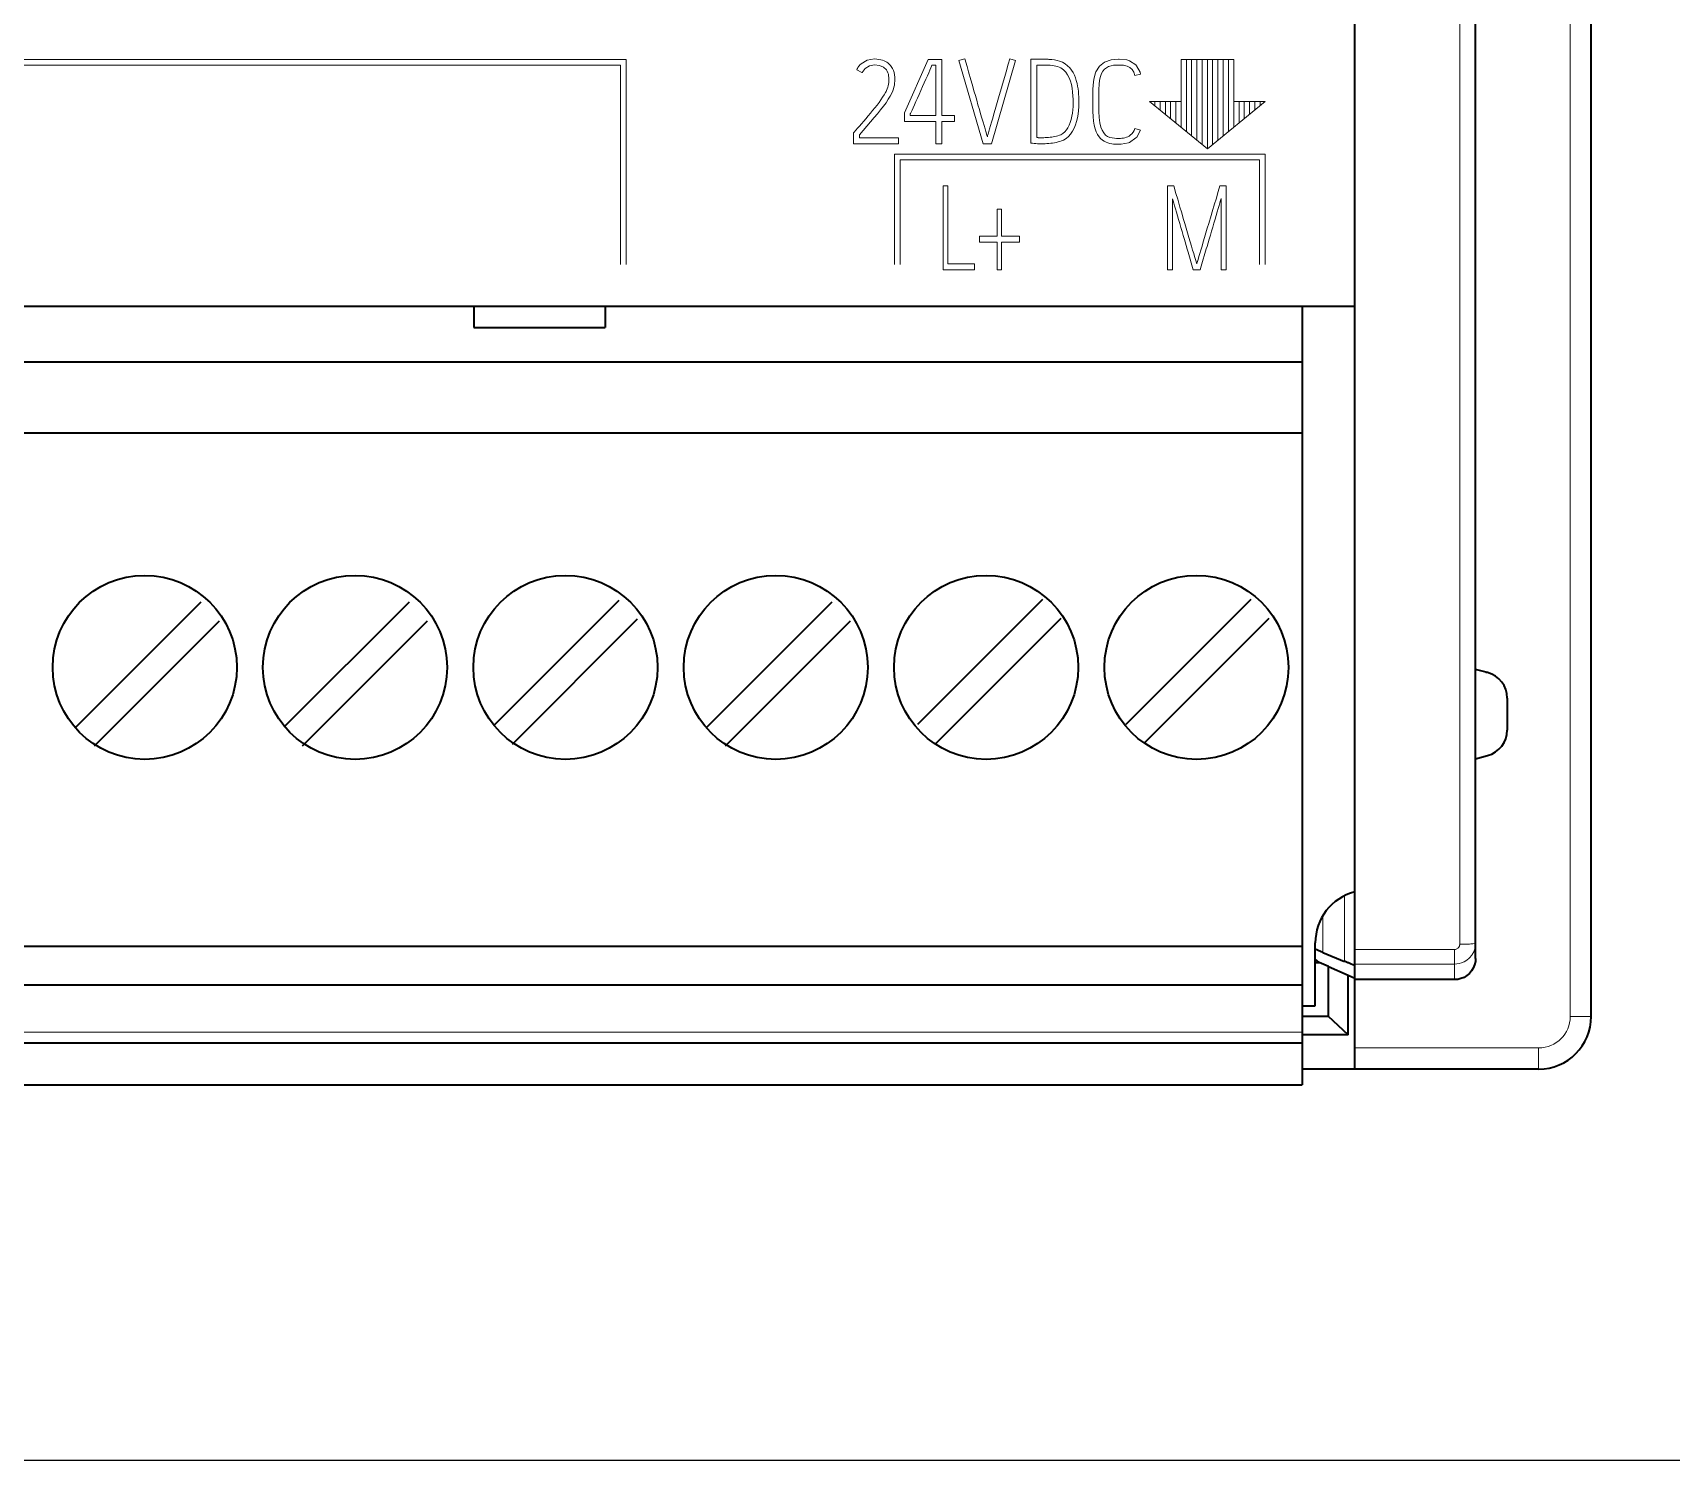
# Model space of a CAD drawing. Header units: millimetres. Extents: x -159 to 71007, y -220 to 29306.
# Drawn here: x 69094.6 to 69218.6, y 27834.6 to 27942.6 of the extents above; entities that cross this region are included whole.
import ezdxf

# ---------------------------------------------------------------- set-up
doc = ezdxf.new("R2010")
doc.units = ezdxf.units.MM
doc.layers.add('Layer 1', color=7, linetype='Continuous')

msp = doc.modelspace()

# ---------------------------------------------------------------- linework, layer by layer
msp.add_line((69055.33, 27834.58), (70616.06, 27834.58))
at = {"layer": 'Layer 1', "color": 7, "lineweight": 18}
for points in [[(69210.94, 27868.16), (69210.94, 28258.09)], [(69202.59, 27873.63), (69202.59, 28003.44)], [(69157.16, 27934.87), (69157.44, 27935.2), (69157.72, 27935.54), (69158, 27935.86), (69158.27, 27936.18), (69158.52, 27936.48), (69158.75, 27936.77), (69158.97, 27937.05), (69159.17, 27937.31), (69159.34, 27937.57), (69159.49, 27937.8), (69159.61, 27938.02), (69159.69, 27938.22), (69159.74, 27938.35), (69159.77, 27938.49), (69159.8, 27938.63), (69159.82, 27938.78), (69159.84, 27938.93), (69159.84, 27939.08), (69159.84, 27939.25), (69159.81, 27939.42), (69159.78, 27939.59), (69159.73, 27939.75), (69159.66, 27939.91), (69159.57, 27940.05), (69159.52, 27940.12), (69159.46, 27940.18), (69159.39, 27940.25), (69159.31, 27940.32), (69159.23, 27940.37), (69159.13, 27940.43), (69159.02, 27940.48), (69158.9, 27940.52), (69158.77, 27940.56), (69158.63, 27940.59), (69158.47, 27940.61), (69158.3, 27940.62), (69157.74, 27940.52), (69157.29, 27940.25), (69157.17, 27940.14)], [(69160.57, 27936.55), (69162.35, 27940.58)], [(69162.35, 27940.58), (69163.4, 27940.58)], [(69163.4, 27940.58), (69163.4, 27936.34)], [(69164.69, 27940.5), (69165.12, 27940.62)], [(69166.53, 27934.21), (69164.69, 27940.5)], [(69166.84, 27934.74), (69166.81, 27934.82), (69166.77, 27934.95), (69166.72, 27935.12), (69166.66, 27935.34), (69166.59, 27935.58), (69166.51, 27935.85), (69166.42, 27936.15), (69166.33, 27936.47), (69166.24, 27936.8), (69166.13, 27937.15), (69166.03, 27937.5), (69165.93, 27937.85), (69165.85, 27938.13), (69165.68, 27938.71), (69165.58, 27939.05), (69165.41, 27939.64), (69165.3, 27940.04), (69165.13, 27940.62)], [(69168.54, 27940.62), (69168.42, 27940.22), (69168.25, 27939.64), (69168.15, 27939.3), (69167.98, 27938.71), (69167.9, 27938.44), (69167.73, 27937.85), (69167.63, 27937.5), (69167.53, 27937.15), (69167.43, 27936.8), (69167.34, 27936.46), (69167.24, 27936.15), (69167.16, 27935.85), (69167.08, 27935.58), (69167.01, 27935.33), (69166.94, 27935.12), (69166.9, 27934.94), (69166.86, 27934.82), (69166.84, 27934.74)], [(69168.97, 27940.5), (69167.14, 27934.21)], [(69168.54, 27940.62), (69168.97, 27940.5)], [(69170.13, 27940.6), (69171.1, 27940.61)], [(69170.13, 27934.26), (69170.13, 27940.6)], [(69170.13, 27934.26), (69170.25, 27934.25), (69170.37, 27934.23), (69170.5, 27934.22), (69170.64, 27934.21), (69170.8, 27934.21), (69170.97, 27934.2), (69171.09, 27934.21), (69171.22, 27934.21), (69171.35, 27934.22), (69171.49, 27934.23), (69171.63, 27934.24), (69171.77, 27934.26), (69171.91, 27934.28), (69172.05, 27934.31), (69172.19, 27934.34), (69172.33, 27934.38), (69172.46, 27934.43), (69172.59, 27934.48), (69172.8, 27934.6), (69172.98, 27934.75), (69173.14, 27934.94), (69173.28, 27935.15), (69173.4, 27935.38), (69173.5, 27935.63), (69173.58, 27935.9), (69173.65, 27936.17), (69173.7, 27936.45), (69173.73, 27936.73), (69173.75, 27937.01), (69173.76, 27937.28), (69173.76, 27937.43), (69173.76, 27937.59), (69173.75, 27937.76), (69173.74, 27937.95), (69173.73, 27938.15), (69173.7, 27938.35), (69173.67, 27938.56), (69173.63, 27938.77), (69173.57, 27938.98), (69173.51, 27939.19), (69173.42, 27939.4), (69173.32, 27939.59), (69173.2, 27939.78), (69173.07, 27939.95), (69172.91, 27940.11), (69172.73, 27940.25), (69172.52, 27940.37), (69172.29, 27940.46), (69172.11, 27940.51), (69171.92, 27940.55), (69171.72, 27940.58)], [(69171.72, 27940.58), (69171.7, 27940.58), (69171.64, 27940.58), (69171.58, 27940.59), (69171.51, 27940.59), (69171.49, 27940.59), (69171.43, 27940.6), (69171.37, 27940.6), (69171.31, 27940.6), (69171.29, 27940.6), (69171.22, 27940.61), (69171.16, 27940.61), (69171.1, 27940.61)], [(69178.43, 27939.48), (69178.4, 27939.61), (69178.13, 27940.11), (69178.07, 27940.18), (69177.6, 27940.49), (69177.38, 27940.56), (69176.82, 27940.61), (69176.76, 27940.61), (69176.2, 27940.55), (69175.7, 27940.37), (69175.32, 27940.08), (69175.05, 27939.64), (69175.03, 27939.6), (69174.89, 27939.06), (69174.86, 27938.89), (69174.83, 27938.33)], [(69157.17, 27940.13), (69157.15, 27940.1), (69157.12, 27940.07), (69157.1, 27940.04), (69157.07, 27940.01), (69157.05, 27939.97), (69157.03, 27939.94), (69157.01, 27939.9), (69156.99, 27939.87), (69156.97, 27939.83), (69156.95, 27939.79)], [(69157.35, 27939.59), (69156.95, 27939.79)], [(69157.35, 27939.59), (69157.36, 27939.6), (69157.59, 27939.91), (69157.91, 27940.11), (69157.92, 27940.11), (69158.31, 27940.17), (69158.68, 27940.13), (69158.98, 27940), (69159.2, 27939.79), (69159.26, 27939.69), (69159.31, 27939.58), (69159.35, 27939.46), (69159.37, 27939.34), (69159.39, 27939.22), (69159.39, 27939.09), (69159.39, 27938.96), (69159.38, 27938.83), (69159.36, 27938.71), (69159.33, 27938.59), (69159.3, 27938.48), (69159.27, 27938.37), (69159.21, 27938.23), (69159.17, 27938.15)], [(69161.01, 27936.46), (69161.02, 27936.49), (69161.07, 27936.59), (69161.14, 27936.74), (69161.22, 27936.93), (69161.32, 27937.15), (69161.43, 27937.39), (69161.55, 27937.66), (69161.67, 27937.94), (69161.8, 27938.24), (69161.94, 27938.53), (69162.06, 27938.82), (69162.18, 27939.09), (69162.3, 27939.35), (69162.4, 27939.58), (69162.49, 27939.78), (69162.56, 27939.95), (69162.62, 27940.07), (69162.64, 27940.14)], [(69162.95, 27940.14), (69162.64, 27940.14)], [(69162.95, 27936.34), (69162.95, 27940.14)], [(69171.28, 27940.15), (69170.58, 27940.15)], [(69170.58, 27940.15), (69170.58, 27934.67)], [(69171.28, 27940.15), (69171.43, 27940.14), (69171.59, 27940.14), (69171.74, 27940.13), (69171.89, 27940.11), (69172.02, 27940.08), (69172.15, 27940.04), (69172.39, 27939.94), (69172.6, 27939.79), (69172.77, 27939.62), (69172.91, 27939.41), (69173.03, 27939.19), (69173.13, 27938.94), (69173.2, 27938.68), (69173.25, 27938.41), (69173.29, 27938.12), (69173.3, 27937.83), (69173.32, 27937.55), (69173.32, 27937.27), (69173.32, 27937.02), (69173.3, 27936.77), (69173.27, 27936.52), (69173.23, 27936.28), (69173.17, 27936.04), (69173.1, 27935.82), (69173.02, 27935.61), (69172.93, 27935.42), (69172.82, 27935.25), (69172.69, 27935.1), (69172.56, 27934.98), (69172.4, 27934.89), (69172.3, 27934.85), (69172.18, 27934.81), (69172.07, 27934.78), (69171.95, 27934.75), (69171.83, 27934.73), (69171.71, 27934.71), (69171.58, 27934.69), (69171.46, 27934.68), (69171.34, 27934.67), (69171.22, 27934.67), (69171.11, 27934.66), (69171, 27934.66), (69170.92, 27934.66), (69170.84, 27934.66), (69170.77, 27934.66)], [(69175.28, 27938.33), (69175.3, 27938.7), (69175.33, 27939.02), (69175.4, 27939.29), (69175.48, 27939.51), (69175.58, 27939.7), (69175.71, 27939.85), (69175.85, 27939.96), (69176.01, 27940.05), (69176.2, 27940.1), (69176.39, 27940.14), (69176.6, 27940.16), (69176.82, 27940.16), (69177.14, 27940.14), (69177.41, 27940.08), (69177.62, 27939.97), (69177.79, 27939.82), (69177.91, 27939.62), (69177.99, 27939.37)], [(69178.43, 27939.48), (69177.99, 27939.37)], [(69159.17, 27938.15), (69159.13, 27938.07), (69159.03, 27937.9), (69158.91, 27937.72), (69158.78, 27937.52), (69158.64, 27937.33), (69158.49, 27937.13), (69158.33, 27936.92), (69158.16, 27936.71), (69157.99, 27936.51), (69157.82, 27936.31), (69157.65, 27936.1), (69157.48, 27935.91), (69157.32, 27935.72), (69157.17, 27935.54), (69157.02, 27935.38), (69156.89, 27935.22), (69156.77, 27935.08)], [(69174.83, 27936.65), (69174.83, 27938.33)], [(69175.28, 27938.33), (69175.28, 27936.65)], [(69174.83, 27936.65), (69174.85, 27936.26), (69174.88, 27935.91), (69174.93, 27935.61), (69175, 27935.34), (69175.08, 27935.11), (69175.18, 27934.91), (69175.29, 27934.74), (69175.41, 27934.6), (69175.54, 27934.48), (69175.68, 27934.39), (69175.82, 27934.32), (69175.96, 27934.27), (69176.11, 27934.23), (69176.25, 27934.2), (69176.39, 27934.18), (69176.54, 27934.17), (69176.67, 27934.17), (69176.8, 27934.17), (69176.97, 27934.17), (69177.53, 27934.28), (69177.6, 27934.31), (69178.08, 27934.64), (69178.15, 27934.71), (69178.42, 27935.22)], [(69178, 27935.37), (69177.94, 27935.21), (69177.86, 27935.08), (69177.78, 27934.96), (69177.68, 27934.87), (69177.58, 27934.79), (69177.47, 27934.73), (69177.36, 27934.69), (69177.25, 27934.65), (69177.13, 27934.63), (69177.01, 27934.62), (69176.9, 27934.61), (69176.79, 27934.61), (69176.62, 27934.61), (69176.45, 27934.62), (69176.27, 27934.64), (69176.1, 27934.68), (69175.93, 27934.75), (69175.78, 27934.86), (69175.64, 27935.02), (69175.52, 27935.22), (69175.42, 27935.47), (69175.34, 27935.79), (69175.3, 27936.18), (69175.3, 27936.2), (69175.28, 27936.65)], [(69160.57, 27935.9), (69160.57, 27936.55)], [(69162.95, 27935.9), (69160.57, 27935.9)], [(69161.01, 27936.46), (69161.01, 27936.34)], [(69161.01, 27936.34), (69162.95, 27936.34)], [(69162.95, 27934.21), (69162.95, 27935.9)], [(69163.4, 27936.34), (69164.34, 27936.34)], [(69164.34, 27935.9), (69163.4, 27935.9)], [(69163.4, 27935.9), (69163.4, 27934.21)], [(69164.34, 27936.34), (69164.34, 27935.9)], [(69156.72, 27935.03), (69156.77, 27935.09)], [(69156.72, 27934.21), (69156.72, 27935.02)], [(69160.11, 27934.21), (69156.72, 27934.21)], [(69157.16, 27934.87), (69157.16, 27934.65)], [(69157.16, 27934.65), (69160.11, 27934.65)], [(69160.11, 27934.65), (69160.11, 27934.21)], [(69163.4, 27934.21), (69162.95, 27934.21)], [(69167.14, 27934.21), (69166.53, 27934.21)], [(69170.77, 27934.66), (69170.75, 27934.66), (69170.74, 27934.66), (69170.72, 27934.66), (69170.7, 27934.66), (69170.69, 27934.66), (69170.67, 27934.67), (69170.66, 27934.67), (69170.64, 27934.67), (69170.62, 27934.67), (69170.6, 27934.67), (69170.58, 27934.68)], [(69178, 27935.37), (69178.42, 27935.22)], [(69163.49, 27931.02), (69163.85, 27931.02)], [(69163.49, 27924.66), (69163.49, 27931.02)], [(69163.85, 27931.02), (69163.85, 27925.11)], [(69180.48, 27931.03), (69180.94, 27931.03)], [(69180.48, 27924.66), (69180.48, 27931.03)], [(69182.69, 27925.11), (69182.67, 27925.17), (69182.63, 27925.29), (69182.58, 27925.45), (69182.52, 27925.66), (69182.45, 27925.89), (69182.37, 27926.16), (69182.28, 27926.45), (69182.19, 27926.77), (69182.09, 27927.11), (69181.98, 27927.46), (69181.88, 27927.82), (69181.78, 27928.18), (69181.69, 27928.46), (69181.52, 27929.06), (69181.41, 27929.41), (69181.24, 27930.01), (69181.11, 27930.44), (69180.94, 27931.03)], [(69184.44, 27931.03), (69184.31, 27930.6), (69184.14, 27930.01), (69184.03, 27929.65), (69183.86, 27929.06), (69183.77, 27928.77), (69183.59, 27928.18), (69183.48, 27927.82), (69183.38, 27927.46), (69183.27, 27927.11), (69183.17, 27926.77), (69183.08, 27926.45), (69182.99, 27926.16), (69182.91, 27925.89), (69182.84, 27925.66), (69182.78, 27925.45), (69182.74, 27925.29), (69182.7, 27925.17), (69182.69, 27925.11)], [(69184.44, 27931.03), (69184.9, 27931.03)], [(69184.9, 27931.03), (69184.9, 27924.66)], [(69167.57, 27929.26), (69167.92, 27929.26)], [(69167.57, 27927.22), (69167.57, 27929.26)], [(69167.92, 27929.26), (69167.92, 27927.22)], [(69180.84, 27930.04), (69180.84, 27924.66)], [(69180.84, 27930.04), (69180.89, 27929.89), (69180.94, 27929.71), (69181, 27929.5), (69181.07, 27929.27), (69181.14, 27929.02), (69181.22, 27928.75), (69181.31, 27928.47), (69181.39, 27928.18), (69181.48, 27927.87), (69181.57, 27927.57), (69181.66, 27927.26), (69181.75, 27926.96), (69181.81, 27926.77), (69181.96, 27926.23), (69182.03, 27926), (69182.19, 27925.47), (69182.26, 27925.2), (69182.42, 27924.67)], [(69182.93, 27924.66), (69183.01, 27924.93), (69183.17, 27925.47), (69183.24, 27925.71), (69183.4, 27926.24), (69183.46, 27926.44), (69183.62, 27926.98), (69183.71, 27927.28), (69183.8, 27927.59), (69183.89, 27927.9), (69183.98, 27928.2), (69184.07, 27928.5), (69184.15, 27928.78), (69184.23, 27929.05), (69184.31, 27929.3), (69184.38, 27929.53), (69184.44, 27929.74), (69184.49, 27929.91), (69184.54, 27930.06)], [(69184.54, 27924.66), (69184.54, 27930.06)], [(69166.24, 27927.22), (69167.57, 27927.22)], [(69166.24, 27926.76), (69166.24, 27927.22)], [(69167.57, 27926.76), (69166.24, 27926.76)], [(69167.57, 27924.66), (69167.57, 27926.76)], [(69167.92, 27927.22), (69169.26, 27927.22)], [(69169.26, 27926.76), (69167.92, 27926.76)], [(69167.92, 27926.76), (69167.92, 27924.66)], [(69169.26, 27927.22), (69169.26, 27926.76)], [(69165.87, 27924.66), (69163.49, 27924.66)], [(69163.85, 27925.11), (69165.87, 27925.11)], [(69165.87, 27925.11), (69165.87, 27924.66)], [(69167.92, 27924.66), (69167.57, 27924.66)], [(69180.84, 27924.66), (69180.48, 27924.66)], [(69182.93, 27924.66), (69182.42, 27924.66)], [(69184.9, 27924.66), (69184.54, 27924.66)], [(69193.86, 27872.33), (69193.86, 27877.3)], [(69192.21, 27875.78), (69192.21, 27873.01)], [(69202.19, 27872.13), (69202.36, 27872.14), (69202.54, 27872.17), (69202.72, 27872.22), (69202.91, 27872.3), (69203.11, 27872.42), (69203.11, 27872.42), (69203.3, 27872.58), (69203.33, 27872.61), (69203.49, 27872.8), (69203.52, 27872.85), (69203.64, 27873.06), (69203.67, 27873.14), (69203.74, 27873.37), (69203.76, 27873.46), (69203.78, 27873.71)], [(69202.19, 27873.22), (69202.23, 27873.22), (69202.27, 27873.23), (69202.32, 27873.25), (69202.37, 27873.27), (69202.42, 27873.3), (69202.42, 27873.3), (69202.47, 27873.34), (69202.47, 27873.35), (69202.51, 27873.4), (69202.52, 27873.41), (69202.55, 27873.47), (69202.56, 27873.48), (69202.57, 27873.55), (69202.58, 27873.57), (69202.58, 27873.63)], [(69202.59, 27873.63), (69202.68, 27873.63), (69202.8, 27873.63), (69202.92, 27873.63), (69203.04, 27873.64), (69203.07, 27873.64), (69203.2, 27873.64), (69203.32, 27873.64), (69203.43, 27873.65), (69203.45, 27873.66), (69203.56, 27873.67), (69203.69, 27873.68), (69203.78, 27873.71)], [(69194.63, 27873.22), (69202.19, 27873.22)], [(69202.19, 27873.22), (69202.19, 27870.95)], [(69194.63, 27872.13), (69202.19, 27872.13)], [(69212.53, 27868.16), (69210.94, 27868.16)], [(69026.4, 27866.97), (69190.65, 27866.97)], [(69208.55, 27865.78), (69194.63, 27865.78)], [(69208.55, 27864.18), (69208.55, 27865.78)]]:
    msp.add_lwpolyline(points, dxfattribs=at)
at = {"layer": 'Layer 1', "color": 7, "lineweight": 35}
for points in [[(69212.53, 27868.16), (69212.53, 28258.09)], [(69203.78, 27872.56), (69203.78, 28003.45)], [(69194.63, 27864.18), (69194.63, 27961.71)], [(69194.63, 27921.88), (68876.32, 27921.88)], [(69127.98, 27921.88), (69127.98, 27920.29)], [(69137.93, 27921.88), (69137.93, 27920.29)], [(69190.65, 27921.88), (69190.65, 27862.99)], [(69127.98, 27920.29), (69137.93, 27920.29)], [(69027.48, 27917.69), (69190.66, 27917.69)], [(69027.48, 27912.33), (69190.66, 27912.33)], [(69107.33, 27899.52), (69097.86, 27890.05)], [(69107.33, 27899.52), (69097.86, 27890.05)], [(69123.08, 27899.52), (69113.61, 27890.05)], [(69123.08, 27899.52), (69113.61, 27890.05)], [(69138.95, 27899.64), (69129.49, 27890.18)], [(69138.95, 27899.64), (69129.49, 27890.18)], [(69155.07, 27899.52), (69145.61, 27890.05)], [(69155.07, 27899.52), (69145.61, 27890.05)], [(69171.02, 27899.71), (69161.56, 27890.25)], [(69171.02, 27899.71), (69161.56, 27890.25)], [(69186.77, 27899.71), (69177.31, 27890.25)], [(69186.77, 27899.71), (69177.31, 27890.25)], [(69130.9, 27888.78), (69140.36, 27898.24)], [(69130.9, 27888.78), (69140.36, 27898.24)], [(69162.96, 27888.84), (69172.42, 27898.3)], [(69162.96, 27888.84), (69172.42, 27898.3)], [(69178.71, 27888.84), (69188.17, 27898.3)], [(69178.71, 27888.84), (69188.17, 27898.3)], [(69099.27, 27888.65), (69108.73, 27898.11)], [(69099.27, 27888.65), (69108.73, 27898.11)], [(69115.02, 27888.65), (69124.48, 27898.11)], [(69115.02, 27888.65), (69124.48, 27898.11)], [(69147.02, 27888.65), (69156.48, 27898.11)], [(69147.02, 27888.65), (69156.48, 27898.11)], [(69204.69, 27894.18), (69203.78, 27894.42)], [(69204.64, 27894.18), (69204.63, 27894.18), (69204.62, 27894.19), (69204.61, 27894.19), (69204.6, 27894.2), (69204.6, 27894.2), (69204.59, 27894.2), (69204.58, 27894.21), (69204.57, 27894.21), (69204.56, 27894.21), (69204.55, 27894.22)], [(69206.17, 27892.26), (69206.17, 27889.83)], [(69203.78, 27887.66), (69204.69, 27887.9)], [(69027.48, 27873.49), (69190.66, 27873.49)], [(69191.65, 27868.96), (69191.65, 27873.73)], [(69192.21, 27873.01), (69192.16, 27873.03), (69192.1, 27873.06), (69192.05, 27873.08), (69191.99, 27873.11), (69191.93, 27873.13), (69191.88, 27873.15), (69191.82, 27873.18), (69191.76, 27873.2), (69191.7, 27873.22), (69191.7, 27873.23), (69191.64, 27873.25)], [(69191.94, 27872.24), (69191.65, 27872.51)], [(69191.65, 27872.24), (69191.94, 27872.24)], [(69192.64, 27871.95), (69191.94, 27872.24)], [(69192.21, 27873.01), (69193.86, 27872.33)], [(69194.37, 27872.12), (69194.32, 27872.14), (69194.27, 27872.16), (69194.22, 27872.19), (69194.16, 27872.21), (69194.11, 27872.23), (69194.06, 27872.25), (69194.01, 27872.27), (69193.96, 27872.29), (69193.91, 27872.31), (69193.86, 27872.34)], [(69203.78, 27872.56), (69203.78, 27872.56), (69203.76, 27872.31), (69203.7, 27872.06), (69203.7, 27872.06), (69203.6, 27871.82), (69203.47, 27871.61), (69203.31, 27871.42), (69203.12, 27871.25), (69202.91, 27871.12), (69202.67, 27871.03), (69202.44, 27870.97), (69202.19, 27870.95)], [(69192.64, 27871.95), (69194.13, 27871.28)], [(69192.64, 27868.16), (69192.64, 27871.95)], [(69194.13, 27871.28), (69194.63, 27871.07)], [(69194.13, 27866.77), (69194.13, 27871.28)], [(69194.63, 27872.02), (69194.6, 27872.03), (69194.58, 27872.04), (69194.55, 27872.05), (69194.52, 27872.06), (69194.49, 27872.07), (69194.47, 27872.08), (69194.44, 27872.09), (69194.42, 27872.1), (69194.39, 27872.11), (69194.36, 27872.12)], [(69202.19, 27870.95), (69194.63, 27870.95)], [(69027.48, 27870.55), (69190.66, 27870.55)], [(69190.65, 27868.96), (69191.64, 27868.96)], [(69192.64, 27868.16), (69190.65, 27868.16)], [(69194.13, 27866.77), (69192.64, 27868.16)], [(69026.4, 27866.17), (69190.65, 27866.17)], [(69194.13, 27866.77), (69190.65, 27866.77)], [(69208.55, 27864.18), (69190.65, 27864.18)], [(69026.4, 27862.99), (69190.65, 27862.99)]]:
    msp.add_lwpolyline(points, dxfattribs=at)
at = {"layer": 'Layer 1', "color": 7, "lineweight": 9}
for points in [[(69064.52, 27940.58), (69139.52, 27940.58)], [(69139.52, 27940.58), (69139.52, 27925.06)], [(69181.5, 27940.58), (69185.48, 27940.58)], [(69181.5, 27935.44), (69181.5, 27940.58)], [(69181.9, 27940.58), (69181.9, 27935.12)], [(69182.29, 27940.58), (69182.29, 27934.79)], [(69182.69, 27940.58), (69182.69, 27934.47)], [(69183.09, 27940.58), (69183.09, 27934.14)], [(69183.49, 27933.82), (69183.49, 27940.58)], [(69183.88, 27940.58), (69183.88, 27934.14)], [(69184.28, 27940.58), (69184.28, 27934.47)], [(69184.68, 27940.58), (69184.68, 27934.79)], [(69185.08, 27940.58), (69185.08, 27935.12)], [(69185.48, 27940.58), (69185.48, 27935.44)], [(69064.96, 27940.14), (69139.08, 27940.14)], [(69139.08, 27940.14), (69139.08, 27925.06)], [(69179.11, 27937.4), (69181.5, 27937.4)], [(69183.49, 27933.82), (69179.11, 27937.4)], [(69179.51, 27937.4), (69179.51, 27937.07)], [(69179.91, 27937.4), (69179.91, 27936.75)], [(69180.31, 27937.4), (69180.31, 27936.42)], [(69180.7, 27937.4), (69180.7, 27936.09)], [(69181.1, 27937.4), (69181.1, 27935.77)], [(69187.87, 27937.4), (69183.49, 27933.81)], [(69185.48, 27937.4), (69187.86, 27937.4)], [(69185.88, 27937.4), (69185.88, 27935.77)], [(69186.27, 27937.4), (69186.27, 27936.09)], [(69186.67, 27937.4), (69186.67, 27936.42)], [(69187.07, 27937.4), (69187.07, 27936.75)], [(69187.47, 27937.4), (69187.47, 27937.07)], [(69159.81, 27933.42), (69187.87, 27933.42)], [(69159.81, 27925.06), (69159.81, 27933.42)], [(69160.25, 27932.98), (69187.43, 27932.98)], [(69160.25, 27925.06), (69160.25, 27932.98)], [(69187.43, 27932.98), (69187.43, 27925.06)], [(69187.87, 27933.42), (69187.87, 27925.06)]]:
    msp.add_lwpolyline(points, dxfattribs=at)
at = {"layer": 'Layer 1', "color": 7, "lineweight": 35}
for points, knots in [([(69110.05, 27894.58), (69110.05, 27894.58), (69110.05, 27894.58), (69110.05, 27894.58), (69110.05, 27898.43), (69106.93, 27901.54), (69103.08, 27901.54), (69099.24, 27901.54), (69096.12, 27898.43), (69096.12, 27894.58), (69096.12, 27890.73), (69099.24, 27887.62), (69103.08, 27887.62), (69106.93, 27887.62), (69110.05, 27890.73), (69110.05, 27894.58)], [0, 0, 0, 0, 1, 1, 1, 2, 2, 2, 3, 3, 3, 4, 4, 4, 5, 5, 5, 5]), ([(69125.96, 27894.58), (69125.96, 27894.58), (69125.96, 27894.58), (69125.96, 27894.58), (69125.96, 27898.43), (69122.84, 27901.54), (69119, 27901.54), (69115.15, 27901.54), (69112.03, 27898.43), (69112.03, 27894.58), (69112.03, 27890.73), (69115.15, 27887.62), (69119, 27887.62), (69122.84, 27887.62), (69125.96, 27890.73), (69125.96, 27894.58)], [0, 0, 0, 0, 1, 1, 1, 2, 2, 2, 3, 3, 3, 4, 4, 4, 5, 5, 5, 5]), ([(69141.88, 27894.58), (69141.88, 27894.58), (69141.88, 27894.58), (69141.88, 27894.58), (69141.88, 27898.43), (69138.76, 27901.54), (69134.91, 27901.54), (69131.07, 27901.54), (69127.95, 27898.43), (69127.95, 27894.58), (69127.95, 27890.73), (69131.07, 27887.62), (69134.91, 27887.62), (69138.76, 27887.62), (69141.88, 27890.73), (69141.88, 27894.58)], [0, 0, 0, 0, 1, 1, 1, 2, 2, 2, 3, 3, 3, 4, 4, 4, 5, 5, 5, 5]), ([(69157.79, 27894.58), (69157.79, 27894.58), (69157.79, 27894.58), (69157.79, 27894.58), (69157.79, 27898.43), (69154.67, 27901.54), (69150.83, 27901.54), (69146.98, 27901.54), (69143.87, 27898.43), (69143.87, 27894.58), (69143.87, 27890.73), (69146.98, 27887.62), (69150.83, 27887.62), (69154.67, 27887.62), (69157.79, 27890.73), (69157.79, 27894.58)], [0, 0, 0, 0, 1, 1, 1, 2, 2, 2, 3, 3, 3, 4, 4, 4, 5, 5, 5, 5]), ([(69173.71, 27894.58), (69173.71, 27894.58), (69173.71, 27894.58), (69173.71, 27894.58), (69173.71, 27898.43), (69170.59, 27901.54), (69166.74, 27901.54), (69162.9, 27901.54), (69159.78, 27898.43), (69159.78, 27894.58), (69159.78, 27890.73), (69162.9, 27887.62), (69166.74, 27887.62), (69170.59, 27887.62), (69173.71, 27890.73), (69173.71, 27894.58)], [0, 0, 0, 0, 1, 1, 1, 2, 2, 2, 3, 3, 3, 4, 4, 4, 5, 5, 5, 5]), ([(69189.62, 27894.58), (69189.62, 27894.58), (69189.62, 27894.58), (69189.62, 27894.58), (69189.62, 27898.43), (69186.51, 27901.54), (69182.66, 27901.54), (69178.81, 27901.54), (69175.7, 27898.43), (69175.7, 27894.58), (69175.7, 27890.73), (69178.81, 27887.62), (69182.66, 27887.62), (69186.51, 27887.62), (69189.62, 27890.73), (69189.62, 27894.58)], [0, 0, 0, 0, 1, 1, 1, 2, 2, 2, 3, 3, 3, 4, 4, 4, 5, 5, 5, 5]), ([(69206.17, 27892.26), (69206.17, 27892.26), (69206.17, 27892.26), (69206.17, 27892.26), (69206.17, 27893.16), (69205.56, 27893.95), (69204.69, 27894.18)], [0, 0, 0, 0, 1, 1, 1, 2, 2, 2, 2]), ([(69204.69, 27887.9), (69204.69, 27887.9), (69204.69, 27887.9), (69204.69, 27887.9), (69205.56, 27888.14), (69206.17, 27888.93), (69206.17, 27889.83)], [0, 0, 0, 0, 1, 1, 1, 2, 2, 2, 2]), ([(69194.63, 27877.59), (69194.63, 27877.59), (69194.63, 27877.59), (69194.63, 27877.59), (69192.87, 27877.13), (69191.65, 27875.55), (69191.65, 27873.73)], [0, 0, 0, 0, 1, 1, 1, 2, 2, 2, 2])]:
    msp.add_open_spline(points, degree=3, knots=knots, dxfattribs=at)
at = {"layer": 'Layer 1', "color": 7, "lineweight": 18}
msp.add_open_spline([(69208.55, 27865.78), (69208.55, 27865.78), (69208.55, 27865.78), (69208.55, 27865.78), (69209.87, 27865.78), (69210.94, 27866.85), (69210.94, 27868.16)], degree=3, knots=[0, 0, 0, 0, 1, 1, 1, 2, 2, 2, 2], dxfattribs=at)
at = {"layer": 'Layer 1', "color": 7, "lineweight": 35}
msp.add_open_spline([(69208.55, 27864.18), (69210.75, 27864.18), (69212.53, 27865.97), (69212.53, 27868.16)], degree=3, dxfattribs=at)

doc.saveas('drawing.dxf')
